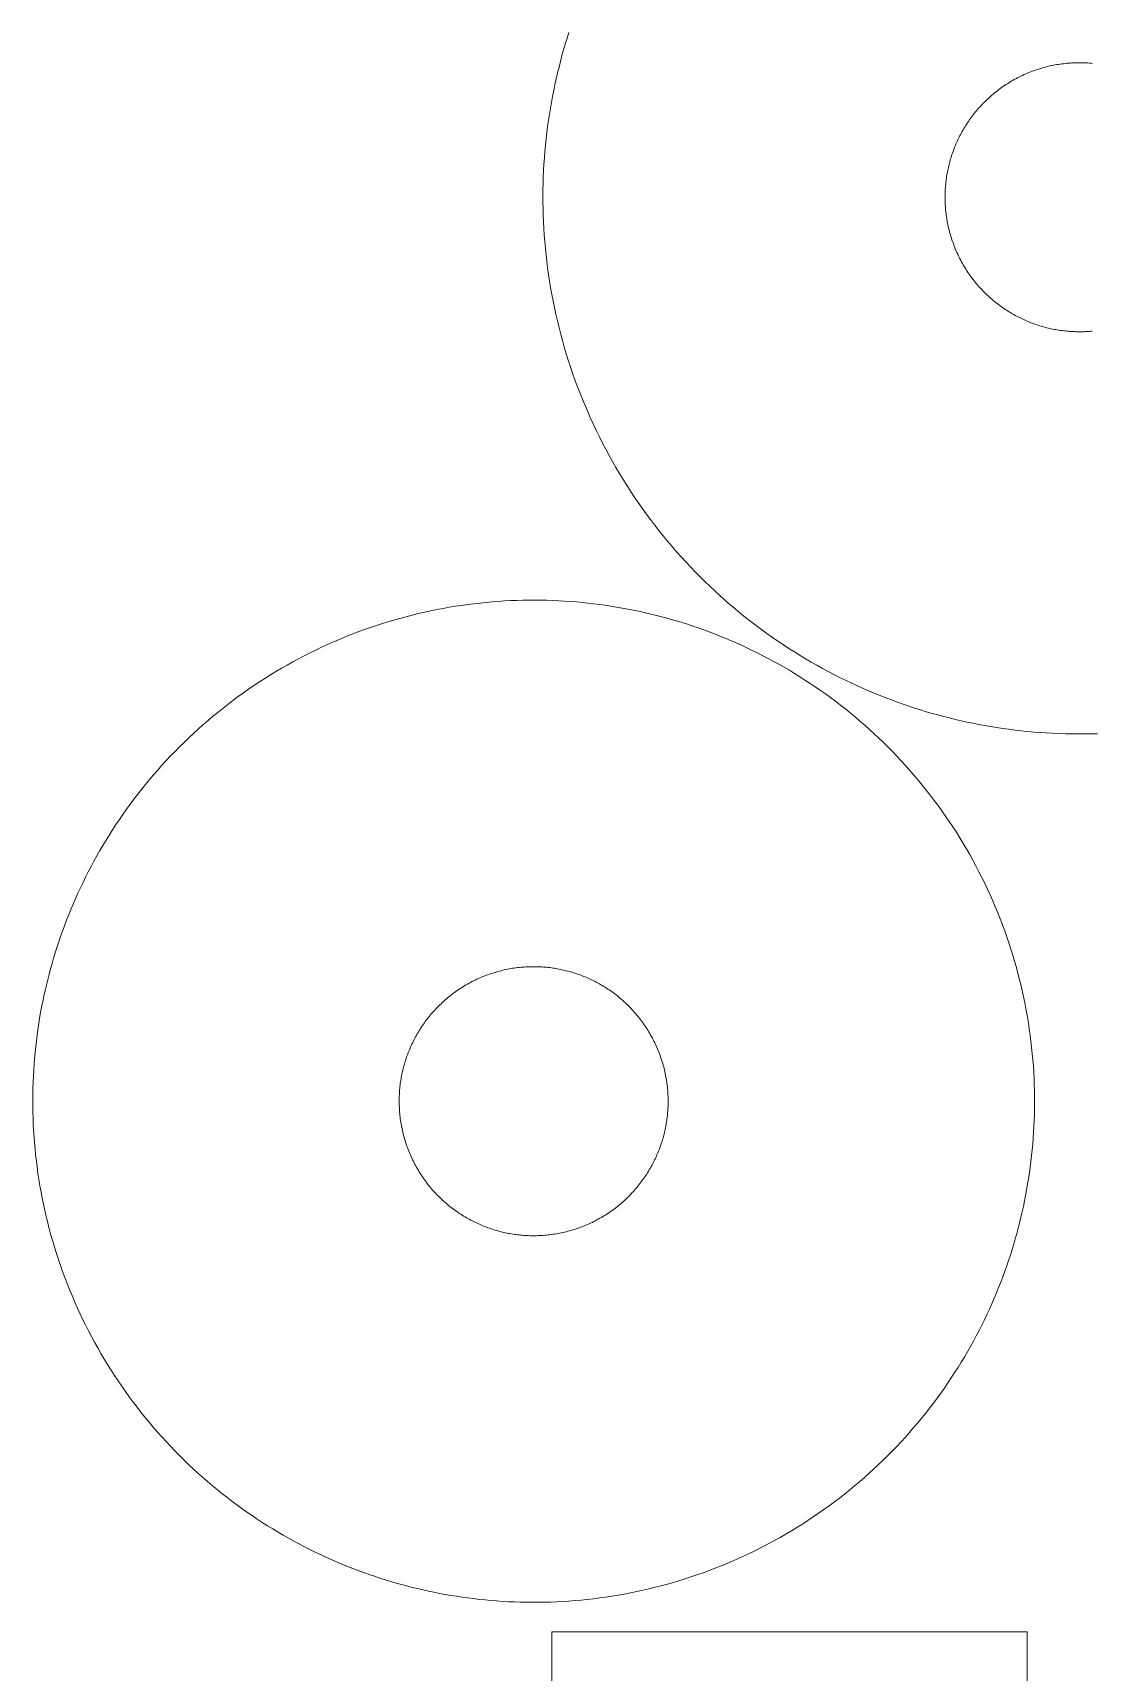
# Model space of a CAD drawing. Header units: inches. Extents: x -487 to 78, y 105 to 340.
# Drawn here: x -76.6 to -42.1, y 243 to 296.4 of the extents above; entities that cross this region are included whole.
import ezdxf

# ---------------------------------------------------------------- set-up
doc = ezdxf.new("R2010")
doc.units = ezdxf.units.IN
doc.header["$MEASUREMENT"] = 0
doc.layers.add('Capa 1', color=7, linetype='Continuous')

msp = doc.modelspace()

# ---------------------------------------------------------------- linework, layer by layer
at = {"layer": 'Capa 1', "color": 28, "lineweight": 9, "true_color": 0x11100b}
for points in [[(-59.171, 296.386), (-59.231, 296.198), (-59.288, 296.009), (-59.343, 295.821), (-59.397, 295.633), (-59.446, 295.445), (-59.493, 295.257), (-59.539, 295.07), (-59.583, 294.88), (-59.627, 294.689), (-59.665, 294.497), (-59.703, 294.304), (-59.742, 294.11), (-59.774, 293.914), (-59.807, 293.717), (-59.837, 293.519), (-59.865, 293.319), (-59.889, 293.119), (-59.914, 292.917), (-59.933, 292.715), (-59.952, 292.511), (-59.968, 292.307), (-59.982, 292.101), (-59.993, 291.895), (-60.004, 291.687), (-60.009, 291.479), (-60.015, 291.27), (-60.015, 291.061), (-60.015, 290.851), (-60.012, 290.64), (-60.006, 290.428), (-59.998, 290.216), (-59.987, 290.003), (-59.971, 289.79), (-59.955, 289.576), (-59.938, 289.362), (-59.916, 289.148), (-59.892, 288.933), (-59.865, 288.718), (-59.834, 288.503), (-59.802, 288.288), (-59.766, 288.072), (-59.728, 287.857), (-59.687, 287.641), (-59.643, 287.426), (-59.597, 287.211), (-59.545, 286.996), (-59.493, 286.781), (-59.438, 286.566), (-59.381, 286.352), (-59.321, 286.138), (-59.255, 285.925), (-59.19, 285.712), (-59.121, 285.499), (-59.048, 285.288), (-58.974, 285.076), (-58.897, 284.866), (-58.815, 284.657), (-58.733, 284.447), (-58.646, 284.24), (-58.559, 284.033), (-58.466, 283.827), (-58.373, 283.622), (-58.274, 283.418), (-58.176, 283.215), (-58.075, 283.014), (-57.968, 282.813), (-57.862, 282.614), (-57.753, 282.417), (-57.638, 282.22), (-57.523, 282.026), (-57.406, 281.833), (-57.285, 281.641), (-57.163, 281.451), (-57.04, 281.262), (-56.911, 281.075), (-56.78, 280.891), (-56.649, 280.707), (-56.515, 280.526), (-56.379, 280.347), (-56.239, 280.169), (-56.097, 279.993), (-55.955, 279.82), (-55.81, 279.648), (-55.663, 279.478), (-55.515, 279.311), (-55.362, 279.146), (-55.209, 278.982), (-55.056, 278.821), (-54.898, 278.663), (-54.739, 278.506), (-54.581, 278.352), (-54.417, 278.2), (-54.253, 278.05), (-54.089, 277.904), (-53.923, 277.758), (-53.756, 277.616), (-53.586, 277.476), (-53.414, 277.339), (-53.242, 277.204), (-53.07, 277.071), (-52.895, 276.941), (-52.718, 276.813), (-52.543, 276.688), (-52.363, 276.565), (-52.185, 276.445), (-52.005, 276.328), (-51.824, 276.213), (-51.641, 276.1), (-51.461, 275.991), (-51.278, 275.883), (-51.092, 275.778), (-50.909, 275.676), (-50.724, 275.577), (-50.538, 275.48), (-50.352, 275.385), (-50.163, 275.293), (-49.978, 275.204), (-49.789, 275.117), (-49.601, 275.033), (-49.412, 274.95), (-49.224, 274.871), (-49.035, 274.795), (-48.847, 274.72), (-48.658, 274.648), (-48.47, 274.579), (-48.281, 274.512), (-48.093, 274.448), (-47.904, 274.386), (-47.716, 274.326), (-47.527, 274.268), (-47.339, 274.213), (-47.15, 274.161), (-46.962, 274.111), (-46.773, 274.063), (-46.587, 274.017), (-46.396, 273.973), (-46.205, 273.931), (-46.014, 273.891), (-45.82, 273.853), (-45.626, 273.817), (-45.432, 273.782), (-45.232, 273.75), (-45.036, 273.721), (-44.836, 273.693), (-44.637, 273.668), (-44.435, 273.644), (-44.232, 273.624), (-44.028, 273.605), (-43.823, 273.589), (-43.618, 273.575), (-43.413, 273.563), (-43.205, 273.554), (-42.995, 273.547), (-42.787, 273.543), (-42.577, 273.541), (-42.367, 273.542), (-42.156, 273.546), (-41.946, 273.551)], [(-42.121, 286.659), (-42.175, 286.654), (-42.227, 286.65), (-42.282, 286.647), (-42.337, 286.644), (-42.388, 286.642), (-42.44, 286.64), (-42.495, 286.64), (-42.547, 286.639), (-42.599, 286.64), (-42.653, 286.641), (-42.705, 286.643), (-42.757, 286.645), (-42.809, 286.648), (-42.858, 286.651), (-42.91, 286.655), (-42.962, 286.66), (-43.011, 286.665), (-43.063, 286.671), (-43.112, 286.677), (-43.164, 286.684), (-43.213, 286.692), (-43.263, 286.7), (-43.312, 286.708), (-43.361, 286.717), (-43.407, 286.727), (-43.456, 286.737), (-43.503, 286.748), (-43.552, 286.758), (-43.599, 286.77), (-43.645, 286.782), (-43.694, 286.795), (-43.741, 286.808), (-43.787, 286.822), (-43.834, 286.836), (-43.883, 286.851), (-43.929, 286.866), (-43.976, 286.883), (-44.025, 286.899), (-44.071, 286.917), (-44.118, 286.935), (-44.167, 286.954), (-44.213, 286.973), (-44.26, 286.993), (-44.306, 287.013), (-44.355, 287.034), (-44.402, 287.056), (-44.448, 287.078), (-44.495, 287.102), (-44.541, 287.125), (-44.588, 287.149), (-44.634, 287.174), (-44.681, 287.2), (-44.727, 287.226), (-44.773, 287.253), (-44.82, 287.281), (-44.864, 287.309), (-44.91, 287.338), (-44.954, 287.367), (-45, 287.397), (-45.044, 287.428), (-45.088, 287.459), (-45.134, 287.491), (-45.178, 287.524), (-45.221, 287.557), (-45.262, 287.591), (-45.306, 287.626), (-45.35, 287.661), (-45.391, 287.696), (-45.432, 287.733), (-45.473, 287.77), (-45.514, 287.807), (-45.555, 287.845), (-45.596, 287.884), (-45.634, 287.923), (-45.675, 287.963), (-45.713, 288.003), (-45.751, 288.044), (-45.79, 288.085), (-45.828, 288.127), (-45.863, 288.17), (-45.899, 288.213), (-45.937, 288.256), (-45.97, 288.3), (-46.005, 288.345), (-46.041, 288.39), (-46.074, 288.435), (-46.106, 288.481), (-46.139, 288.528), (-46.172, 288.574), (-46.202, 288.622), (-46.232, 288.669), (-46.262, 288.717), (-46.292, 288.766), (-46.322, 288.814), (-46.35, 288.864), (-46.377, 288.913), (-46.404, 288.963), (-46.432, 289.013), (-46.456, 289.064), (-46.481, 289.115), (-46.505, 289.166), (-46.53, 289.217), (-46.552, 289.269), (-46.574, 289.321), (-46.596, 289.373), (-46.617, 289.425), (-46.636, 289.478), (-46.656, 289.53), (-46.675, 289.583), (-46.694, 289.637), (-46.71, 289.689), (-46.727, 289.743), (-46.743, 289.796), (-46.759, 289.85), (-46.773, 289.904), (-46.787, 289.957), (-46.8, 290.011), (-46.811, 290.065), (-46.825, 290.119), (-46.836, 290.173), (-46.844, 290.227), (-46.855, 290.281), (-46.863, 290.335), (-46.871, 290.389), (-46.88, 290.443), (-46.885, 290.497), (-46.893, 290.551), (-46.899, 290.604), (-46.902, 290.658), (-46.907, 290.712), (-46.91, 290.765), (-46.912, 290.818), (-46.915, 290.872), (-46.918, 290.925), (-46.918, 290.978), (-46.918, 291.03), (-46.918, 291.083), (-46.915, 291.135), (-46.915, 291.187), (-46.912, 291.239), (-46.91, 291.291), (-46.907, 291.343), (-46.902, 291.394), (-46.896, 291.445), (-46.891, 291.496), (-46.885, 291.546), (-46.88, 291.596), (-46.871, 291.646), (-46.866, 291.696), (-46.858, 291.745), (-46.85, 291.794), (-46.839, 291.843), (-46.831, 291.891), (-46.82, 291.94), (-46.809, 291.987), (-46.798, 292.035), (-46.787, 292.082), (-46.776, 292.129), (-46.762, 292.176), (-46.749, 292.223), (-46.735, 292.27), (-46.721, 292.318), (-46.705, 292.365), (-46.691, 292.412), (-46.675, 292.46), (-46.658, 292.507), (-46.639, 292.554), (-46.623, 292.602), (-46.604, 292.649), (-46.585, 292.696), (-46.565, 292.744), (-46.544, 292.79), (-46.522, 292.838), (-46.5, 292.885), (-46.478, 292.932), (-46.456, 292.978), (-46.432, 293.025), (-46.407, 293.072), (-46.382, 293.118), (-46.358, 293.165), (-46.331, 293.21), (-46.303, 293.256), (-46.276, 293.302), (-46.249, 293.348), (-46.219, 293.393), (-46.188, 293.438), (-46.158, 293.483), (-46.128, 293.528), (-46.098, 293.572), (-46.066, 293.616), (-46.033, 293.66), (-46, 293.703), (-45.967, 293.746), (-45.932, 293.789), (-45.896, 293.832), (-45.861, 293.874), (-45.825, 293.916), (-45.787, 293.957), (-45.749, 293.998), (-45.713, 294.038), (-45.672, 294.078), (-45.634, 294.118), (-45.593, 294.157), (-45.555, 294.196), (-45.514, 294.235), (-45.473, 294.272), (-45.429, 294.31), (-45.388, 294.347), (-45.344, 294.383), (-45.301, 294.419), (-45.257, 294.454), (-45.213, 294.489), (-45.167, 294.523), (-45.12, 294.557), (-45.077, 294.59), (-45.03, 294.623), (-44.984, 294.654), (-44.934, 294.686), (-44.888, 294.717), (-44.839, 294.747), (-44.792, 294.776), (-44.743, 294.805), (-44.694, 294.833), (-44.645, 294.861), (-44.593, 294.888), (-44.544, 294.914), (-44.492, 294.94), (-44.443, 294.965), (-44.391, 294.989), (-44.339, 295.012), (-44.287, 295.035), (-44.235, 295.058), (-44.183, 295.079), (-44.131, 295.1), (-44.079, 295.12), (-44.028, 295.14), (-43.973, 295.159), (-43.921, 295.177), (-43.866, 295.194), (-43.815, 295.21), (-43.76, 295.226), (-43.708, 295.242), (-43.653, 295.256), (-43.599, 295.27), (-43.547, 295.283), (-43.492, 295.295), (-43.437, 295.307), (-43.383, 295.318), (-43.331, 295.328), (-43.276, 295.338), (-43.222, 295.347), (-43.167, 295.355), (-43.115, 295.363), (-43.06, 295.369), (-43.006, 295.375), (-42.951, 295.381), (-42.899, 295.386), (-42.845, 295.39), (-42.793, 295.393), (-42.738, 295.396), (-42.686, 295.398), (-42.632, 295.4), (-42.58, 295.401), (-42.528, 295.401), (-42.473, 295.4), (-42.421, 295.399), (-42.369, 295.398), (-42.317, 295.395), (-42.265, 295.392), (-42.214, 295.389), (-42.164, 295.385), (-42.112, 295.38)], [(-56.362, 277.413), (-56.54, 277.456), (-56.715, 277.497), (-56.892, 277.536), (-57.072, 277.574), (-57.253, 277.609), (-57.436, 277.643), (-57.619, 277.675), (-57.802, 277.705), (-57.988, 277.733), (-58.173, 277.758), (-58.359, 277.782), (-58.548, 277.804), (-58.736, 277.823), (-58.927, 277.84), (-59.119, 277.856), (-59.31, 277.869), (-59.501, 277.879), (-59.695, 277.888), (-59.889, 277.895), (-60.086, 277.898), (-60.28, 277.9), (-60.476, 277.899), (-60.673, 277.896), (-60.872, 277.891), (-61.069, 277.883), (-61.269, 277.872), (-61.468, 277.86), (-61.667, 277.844), (-61.867, 277.826), (-62.066, 277.806), (-62.269, 277.783), (-62.468, 277.758), (-62.667, 277.73), (-62.87, 277.699), (-63.072, 277.666), (-63.271, 277.631), (-63.473, 277.592), (-63.673, 277.551), (-63.875, 277.508), (-64.077, 277.462), (-64.277, 277.413), (-64.476, 277.361), (-64.675, 277.307), (-64.877, 277.25), (-65.074, 277.191), (-65.274, 277.129), (-65.473, 277.065), (-65.67, 276.997), (-65.866, 276.928), (-66.063, 276.855), (-66.26, 276.78), (-66.454, 276.702), (-66.648, 276.622), (-66.842, 276.539), (-67.033, 276.454), (-67.227, 276.366), (-67.415, 276.276), (-67.604, 276.183), (-67.792, 276.087), (-67.981, 275.99), (-68.167, 275.889), (-68.35, 275.787), (-68.533, 275.681), (-68.716, 275.574), (-68.896, 275.464), (-69.074, 275.352), (-69.251, 275.237), (-69.429, 275.12), (-69.604, 275.002), (-69.776, 274.88), (-69.945, 274.757), (-70.115, 274.632), (-70.284, 274.504), (-70.448, 274.375), (-70.612, 274.243), (-70.776, 274.11), (-70.934, 273.974), (-71.093, 273.837), (-71.251, 273.697), (-71.404, 273.557), (-71.557, 273.414), (-71.707, 273.269), (-71.855, 273.123), (-72.002, 272.975), (-72.144, 272.825), (-72.286, 272.674), (-72.426, 272.522), (-72.565, 272.367), (-72.699, 272.212), (-72.833, 272.055), (-72.964, 271.897), (-73.092, 271.738), (-73.218, 271.577), (-73.341, 271.415), (-73.461, 271.252), (-73.581, 271.088), (-73.699, 270.923), (-73.814, 270.757), (-73.926, 270.59), (-74.035, 270.422), (-74.141, 270.253), (-74.248, 270.083), (-74.349, 269.913), (-74.45, 269.742), (-74.549, 269.57), (-74.644, 269.398), (-74.737, 269.225), (-74.827, 269.051), (-74.915, 268.878), (-74.999, 268.703), (-75.084, 268.528), (-75.166, 268.353), (-75.245, 268.178), (-75.319, 268.002), (-75.395, 267.826), (-75.466, 267.65), (-75.535, 267.474), (-75.603, 267.298), (-75.666, 267.121), (-75.729, 266.945), (-75.789, 266.769), (-75.849, 266.593), (-75.904, 266.416), (-75.958, 266.24), (-76.007, 266.065), (-76.056, 265.889), (-76.106, 265.714), (-76.149, 265.539), (-76.193, 265.363), (-76.234, 265.186), (-76.272, 265.008), (-76.311, 264.829), (-76.346, 264.648), (-76.379, 264.467), (-76.412, 264.284), (-76.442, 264.1), (-76.469, 263.915), (-76.494, 263.729), (-76.518, 263.542), (-76.54, 263.354), (-76.559, 263.165), (-76.576, 262.975), (-76.592, 262.784), (-76.606, 262.592), (-76.617, 262.399), (-76.625, 262.206), (-76.63, 262.012), (-76.633, 261.817), (-76.636, 261.621), (-76.636, 261.425), (-76.633, 261.228), (-76.627, 261.03), (-76.619, 260.832), (-76.608, 260.633), (-76.595, 260.434), (-76.581, 260.235), (-76.562, 260.035), (-76.543, 259.835), (-76.518, 259.634), (-76.494, 259.434), (-76.466, 259.233), (-76.436, 259.032), (-76.404, 258.831), (-76.365, 258.63), (-76.327, 258.429), (-76.286, 258.228), (-76.245, 258.027), (-76.199, 257.826), (-76.149, 257.625), (-76.098, 257.425), (-76.043, 257.225), (-75.985, 257.025), (-75.928, 256.826), (-75.865, 256.627), (-75.8, 256.429), (-75.734, 256.231), (-75.663, 256.034), (-75.592, 255.838), (-75.516, 255.642), (-75.439, 255.447), (-75.357, 255.253), (-75.275, 255.06), (-75.19, 254.867), (-75.103, 254.676), (-75.013, 254.486), (-74.92, 254.297), (-74.824, 254.108), (-74.726, 253.921), (-74.625, 253.736), (-74.521, 253.551), (-74.417, 253.368), (-74.311, 253.186), (-74.199, 253.006), (-74.087, 252.827), (-73.972, 252.649), (-73.857, 252.473), (-73.737, 252.299), (-73.617, 252.126), (-73.494, 251.955), (-73.368, 251.786), (-73.24, 251.619), (-73.111, 251.453), (-72.98, 251.289), (-72.846, 251.127), (-72.71, 250.966), (-72.573, 250.808), (-72.434, 250.652), (-72.292, 250.497), (-72.15, 250.345), (-72.005, 250.195), (-71.858, 250.047), (-71.71, 249.901), (-71.562, 249.757), (-71.41, 249.615), (-71.257, 249.475), (-71.104, 249.338), (-70.948, 249.202), (-70.792, 249.07), (-70.634, 248.939), (-70.472, 248.811), (-70.314, 248.685), (-70.15, 248.561), (-69.989, 248.439), (-69.825, 248.32), (-69.658, 248.203), (-69.492, 248.089), (-69.325, 247.977), (-69.158, 247.867), (-68.989, 247.76), (-68.82, 247.655), (-68.647, 247.552), (-68.478, 247.452), (-68.306, 247.354), (-68.134, 247.259), (-67.962, 247.166), (-67.787, 247.075), (-67.612, 246.987), (-67.44, 246.901), (-67.265, 246.818), (-67.09, 246.737), (-66.913, 246.658), (-66.738, 246.581), (-66.563, 246.507), (-66.385, 246.436), (-66.211, 246.366), (-66.033, 246.299), (-65.858, 246.235), (-65.681, 246.172), (-65.506, 246.112), (-65.328, 246.054), (-65.153, 245.998), (-64.976, 245.944), (-64.801, 245.893), (-64.626, 245.844), (-64.449, 245.797), (-64.274, 245.752), (-64.099, 245.71), (-63.921, 245.669), (-63.744, 245.629), (-63.566, 245.592), (-63.383, 245.556), (-63.203, 245.523), (-63.02, 245.491), (-62.837, 245.461), (-62.651, 245.433), (-62.465, 245.407), (-62.277, 245.384), (-62.091, 245.362), (-61.9, 245.343), (-61.711, 245.325), (-61.52, 245.31), (-61.329, 245.297), (-61.135, 245.286), (-60.941, 245.278), (-60.747, 245.271), (-60.553, 245.267), (-60.356, 245.266), (-60.159, 245.266), (-59.963, 245.27), (-59.766, 245.275), (-59.567, 245.283), (-59.37, 245.293), (-59.171, 245.306), (-58.971, 245.321), (-58.772, 245.339), (-58.572, 245.36), (-58.37, 245.383), (-58.171, 245.408), (-57.968, 245.436), (-57.769, 245.466), (-57.567, 245.499), (-57.365, 245.535), (-57.165, 245.573), (-56.963, 245.614), (-56.764, 245.658), (-56.562, 245.704), (-56.362, 245.753), (-56.16, 245.804), (-55.961, 245.858), (-55.761, 245.915), (-55.562, 245.975), (-55.362, 246.037), (-55.166, 246.101), (-54.966, 246.168), (-54.769, 246.238), (-54.573, 246.31), (-54.379, 246.386), (-54.182, 246.463), (-53.988, 246.544), (-53.797, 246.626), (-53.603, 246.712), (-53.412, 246.8), (-53.22, 246.89), (-53.032, 246.983), (-52.843, 247.078), (-52.658, 247.176), (-52.472, 247.277), (-52.286, 247.379), (-52.103, 247.484), (-51.923, 247.592), (-51.742, 247.702), (-51.562, 247.814), (-51.385, 247.928), (-51.21, 248.045), (-51.035, 248.164), (-50.863, 248.285), (-50.691, 248.408), (-50.521, 248.534), (-50.355, 248.661), (-50.188, 248.791), (-50.024, 248.923), (-49.863, 249.056), (-49.702, 249.192), (-49.543, 249.329), (-49.387, 249.468), (-49.235, 249.609), (-49.082, 249.752), (-48.931, 249.897), (-48.784, 250.043), (-48.636, 250.191), (-48.491, 250.34), (-48.352, 250.491), (-48.21, 250.644), (-48.074, 250.798), (-47.94, 250.954), (-47.806, 251.111), (-47.675, 251.269), (-47.546, 251.428), (-47.421, 251.589), (-47.298, 251.751), (-47.175, 251.914), (-47.057, 252.078), (-46.94, 252.243), (-46.825, 252.409), (-46.713, 252.576), (-46.604, 252.744), (-46.494, 252.913), (-46.391, 253.082), (-46.287, 253.253), (-46.188, 253.424), (-46.09, 253.595), (-45.994, 253.768), (-45.902, 253.941), (-45.811, 254.115), (-45.724, 254.288), (-45.637, 254.463), (-45.555, 254.637), (-45.473, 254.813), (-45.394, 254.988), (-45.317, 255.164), (-45.243, 255.34), (-45.172, 255.515), (-45.101, 255.692), (-45.036, 255.868), (-44.97, 256.044), (-44.907, 256.221), (-44.847, 256.397), (-44.79, 256.573), (-44.735, 256.749), (-44.681, 256.925), (-44.628, 257.101), (-44.579, 257.277), (-44.533, 257.452), (-44.489, 257.627), (-44.445, 257.803), (-44.405, 257.979), (-44.366, 258.157), (-44.328, 258.337), (-44.293, 258.517), (-44.26, 258.699), (-44.227, 258.881), (-44.197, 259.066), (-44.17, 259.251), (-44.142, 259.437), (-44.12, 259.624), (-44.099, 259.812), (-44.079, 260.001), (-44.06, 260.191), (-44.047, 260.382), (-44.033, 260.574), (-44.022, 260.766), (-44.014, 260.96), (-44.008, 261.154), (-44.003, 261.349), (-44.003, 261.545), (-44.003, 261.741), (-44.006, 261.938), (-44.011, 262.136), (-44.019, 262.334), (-44.03, 262.532), (-44.041, 262.731), (-44.058, 262.931), (-44.074, 263.131), (-44.096, 263.331), (-44.118, 263.531), (-44.145, 263.732), (-44.172, 263.933), (-44.202, 264.134), (-44.235, 264.335), (-44.271, 264.536), (-44.309, 264.737), (-44.35, 264.938), (-44.394, 265.139), (-44.44, 265.34), (-44.489, 265.54), (-44.541, 265.741), (-44.593, 265.941), (-44.65, 266.14), (-44.711, 266.34), (-44.773, 266.538), (-44.836, 266.737), (-44.904, 266.934), (-44.973, 267.132), (-45.047, 267.328), (-45.12, 267.524), (-45.2, 267.719), (-45.279, 267.913), (-45.363, 268.106), (-45.448, 268.298), (-45.536, 268.49), (-45.626, 268.68), (-45.719, 268.869), (-45.814, 269.057), (-45.913, 269.244), (-46.014, 269.43), (-46.115, 269.615), (-46.221, 269.798), (-46.328, 269.98), (-46.437, 270.16), (-46.549, 270.339), (-46.664, 270.516), (-46.781, 270.692), (-46.899, 270.866), (-47.022, 271.039), (-47.145, 271.21), (-47.27, 271.379), (-47.399, 271.547), (-47.527, 271.713), (-47.658, 271.877), (-47.792, 272.039), (-47.929, 272.199), (-48.065, 272.357), (-48.205, 272.514), (-48.344, 272.668), (-48.489, 272.82), (-48.634, 272.971), (-48.778, 273.119), (-48.926, 273.265), (-49.076, 273.409), (-49.226, 273.551), (-49.379, 273.69), (-49.535, 273.828), (-49.691, 273.963), (-49.846, 274.096), (-50.005, 274.227), (-50.163, 274.355), (-50.325, 274.481), (-50.486, 274.605), (-50.65, 274.727), (-50.814, 274.846), (-50.978, 274.962), (-51.144, 275.077), (-51.311, 275.189), (-51.48, 275.299), (-51.65, 275.406), (-51.819, 275.511), (-51.988, 275.614), (-52.16, 275.714), (-52.333, 275.811), (-52.505, 275.907), (-52.677, 276), (-52.852, 276.091), (-53.024, 276.179), (-53.199, 276.265), (-53.373, 276.348), (-53.548, 276.429), (-53.723, 276.508), (-53.901, 276.584), (-54.075, 276.658), (-54.25, 276.73), (-54.428, 276.799), (-54.603, 276.866), (-54.78, 276.931), (-54.958, 276.994), (-55.133, 277.054), (-55.31, 277.112), (-55.485, 277.168), (-55.66, 277.221), (-55.838, 277.272), (-56.012, 277.322), (-56.187, 277.369), (-56.362, 277.413)], [(-59.258, 265.833), (-59.209, 265.821), (-59.162, 265.808), (-59.116, 265.795), (-59.069, 265.781), (-59.02, 265.767), (-58.974, 265.752), (-58.927, 265.736), (-58.878, 265.72), (-58.832, 265.704), (-58.785, 265.686), (-58.736, 265.668), (-58.69, 265.649), (-58.643, 265.63), (-58.594, 265.61), (-58.548, 265.59), (-58.501, 265.569), (-58.455, 265.547), (-58.408, 265.524), (-58.359, 265.501), (-58.313, 265.478), (-58.266, 265.453), (-58.22, 265.429), (-58.173, 265.403), (-58.13, 265.377), (-58.083, 265.35), (-58.037, 265.322), (-57.99, 265.294), (-57.947, 265.265), (-57.9, 265.236), (-57.857, 265.206), (-57.81, 265.175), (-57.766, 265.144), (-57.723, 265.112), (-57.679, 265.079), (-57.635, 265.046), (-57.591, 265.012), (-57.551, 264.977), (-57.507, 264.942), (-57.466, 264.907), (-57.422, 264.87), (-57.381, 264.833), (-57.34, 264.796), (-57.302, 264.758), (-57.261, 264.719), (-57.22, 264.68), (-57.182, 264.64), (-57.144, 264.6), (-57.105, 264.559), (-57.067, 264.517), (-57.029, 264.476), (-56.993, 264.433), (-56.955, 264.39), (-56.919, 264.346), (-56.884, 264.302), (-56.851, 264.258), (-56.816, 264.213), (-56.783, 264.167), (-56.75, 264.122), (-56.717, 264.075), (-56.684, 264.028), (-56.652, 263.981), (-56.622, 263.934), (-56.592, 263.885), (-56.562, 263.837), (-56.534, 263.788), (-56.507, 263.739), (-56.477, 263.69), (-56.452, 263.64), (-56.425, 263.59), (-56.4, 263.539), (-56.373, 263.488), (-56.351, 263.437), (-56.327, 263.386), (-56.305, 263.334), (-56.28, 263.282), (-56.258, 263.23), (-56.239, 263.178), (-56.217, 263.125), (-56.198, 263.073), (-56.182, 263.019), (-56.163, 262.966), (-56.146, 262.913), (-56.127, 262.86), (-56.113, 262.806), (-56.097, 262.753), (-56.083, 262.699), (-56.07, 262.645), (-56.056, 262.591), (-56.042, 262.538), (-56.032, 262.484), (-56.021, 262.43), (-56.01, 262.376), (-56.002, 262.322), (-55.993, 262.268), (-55.985, 262.213), (-55.977, 262.16), (-55.969, 262.106), (-55.963, 262.052), (-55.958, 261.998), (-55.952, 261.945), (-55.95, 261.891), (-55.947, 261.838), (-55.944, 261.784), (-55.941, 261.731), (-55.939, 261.678), (-55.939, 261.625), (-55.939, 261.573), (-55.939, 261.52), (-55.939, 261.468), (-55.941, 261.416), (-55.944, 261.364), (-55.947, 261.312), (-55.95, 261.26), (-55.955, 261.209), (-55.958, 261.158), (-55.963, 261.107), (-55.969, 261.057), (-55.977, 261.007), (-55.982, 260.957), (-55.99, 260.907), (-55.999, 260.858), (-56.007, 260.809), (-56.015, 260.76), (-56.026, 260.711), (-56.037, 260.663), (-56.045, 260.615), (-56.056, 260.568), (-56.07, 260.521), (-56.081, 260.474), (-56.094, 260.427), (-56.105, 260.38), (-56.122, 260.332), (-56.135, 260.285), (-56.149, 260.238), (-56.165, 260.191), (-56.182, 260.143), (-56.198, 260.096), (-56.215, 260.048), (-56.234, 260.001), (-56.253, 259.954), (-56.272, 259.907), (-56.291, 259.859), (-56.313, 259.812), (-56.332, 259.765), (-56.354, 259.718), (-56.379, 259.671), (-56.4, 259.625), (-56.425, 259.578), (-56.45, 259.531), (-56.474, 259.485), (-56.499, 259.438), (-56.526, 259.392), (-56.551, 259.346), (-56.581, 259.301), (-56.608, 259.255), (-56.635, 259.21), (-56.665, 259.165), (-56.695, 259.12), (-56.725, 259.075), (-56.758, 259.031), (-56.791, 258.987), (-56.824, 258.943), (-56.857, 258.9), (-56.889, 258.857), (-56.925, 258.814), (-56.96, 258.771), (-56.996, 258.729), (-57.031, 258.687), (-57.067, 258.646), (-57.105, 258.605), (-57.144, 258.565), (-57.182, 258.524), (-57.223, 258.485), (-57.261, 258.445), (-57.302, 258.407), (-57.343, 258.368), (-57.384, 258.33), (-57.425, 258.293), (-57.468, 258.256), (-57.512, 258.22), (-57.556, 258.184), (-57.6, 258.148), (-57.643, 258.114), (-57.69, 258.08), (-57.734, 258.046), (-57.78, 258.013), (-57.827, 257.98), (-57.873, 257.948), (-57.919, 257.917), (-57.968, 257.886), (-58.015, 257.856), (-58.064, 257.827), (-58.113, 257.798), (-58.162, 257.77), (-58.212, 257.742), (-58.261, 257.715), (-58.313, 257.689), (-58.362, 257.663), (-58.414, 257.638), (-58.466, 257.614), (-58.515, 257.59), (-58.567, 257.567), (-58.619, 257.545), (-58.671, 257.524), (-58.725, 257.503), (-58.777, 257.483), (-58.829, 257.463), (-58.881, 257.445), (-58.936, 257.426), (-58.988, 257.409), (-59.042, 257.393), (-59.094, 257.376), (-59.149, 257.361), (-59.203, 257.347), (-59.255, 257.333), (-59.31, 257.32), (-59.365, 257.308), (-59.419, 257.296), (-59.471, 257.285), (-59.526, 257.275), (-59.58, 257.265), (-59.635, 257.256), (-59.687, 257.248), (-59.742, 257.24), (-59.796, 257.234), (-59.851, 257.227), (-59.903, 257.222), (-59.957, 257.217), (-60.009, 257.213), (-60.064, 257.21), (-60.118, 257.207), (-60.17, 257.205), (-60.222, 257.203), (-60.277, 257.202), (-60.329, 257.202), (-60.381, 257.203), (-60.433, 257.204), (-60.487, 257.205), (-60.539, 257.208), (-60.591, 257.211), (-60.64, 257.214), (-60.692, 257.218), (-60.744, 257.223), (-60.793, 257.228), (-60.845, 257.234), (-60.894, 257.24), (-60.946, 257.247), (-60.995, 257.255), (-61.045, 257.263), (-61.094, 257.271), (-61.143, 257.28), (-61.189, 257.29), (-61.239, 257.3), (-61.285, 257.31), (-61.334, 257.321), (-61.381, 257.333), (-61.427, 257.345), (-61.476, 257.358), (-61.523, 257.371), (-61.569, 257.384), (-61.616, 257.399), (-61.665, 257.414), (-61.711, 257.429), (-61.758, 257.446), (-61.807, 257.462), (-61.853, 257.48), (-61.9, 257.498), (-61.949, 257.516), (-61.995, 257.535), (-62.042, 257.555), (-62.088, 257.576), (-62.137, 257.597), (-62.184, 257.619), (-62.23, 257.641), (-62.277, 257.664), (-62.323, 257.688), (-62.37, 257.712), (-62.416, 257.737), (-62.462, 257.763), (-62.509, 257.789), (-62.555, 257.816), (-62.602, 257.844), (-62.646, 257.872), (-62.692, 257.901), (-62.736, 257.93), (-62.782, 257.96), (-62.826, 257.991), (-62.87, 258.022), (-62.916, 258.054), (-62.96, 258.087), (-63.001, 258.12), (-63.044, 258.154), (-63.088, 258.188), (-63.129, 258.223), (-63.173, 258.259), (-63.214, 258.295), (-63.255, 258.332), (-63.296, 258.37), (-63.337, 258.408), (-63.378, 258.447), (-63.416, 258.486), (-63.457, 258.525), (-63.495, 258.566), (-63.533, 258.607), (-63.572, 258.648), (-63.61, 258.69), (-63.645, 258.733), (-63.681, 258.776), (-63.716, 258.819), (-63.752, 258.863), (-63.787, 258.908), (-63.823, 258.953), (-63.856, 258.998), (-63.888, 259.044), (-63.921, 259.09), (-63.954, 259.137), (-63.984, 259.184), (-64.014, 259.232), (-64.044, 259.28), (-64.074, 259.329), (-64.104, 259.378), (-64.132, 259.427), (-64.159, 259.476), (-64.186, 259.526), (-64.214, 259.576), (-64.238, 259.627), (-64.263, 259.678), (-64.287, 259.729), (-64.312, 259.78), (-64.334, 259.832), (-64.356, 259.884), (-64.378, 259.936), (-64.399, 259.988), (-64.419, 260.041), (-64.438, 260.093), (-64.457, 260.146), (-64.476, 260.199), (-64.492, 260.252), (-64.509, 260.306), (-64.525, 260.359), (-64.541, 260.413), (-64.555, 260.467), (-64.569, 260.52), (-64.582, 260.574), (-64.593, 260.628), (-64.607, 260.682), (-64.618, 260.736), (-64.626, 260.79), (-64.637, 260.844), (-64.645, 260.898), (-64.653, 260.952), (-64.662, 261.006), (-64.667, 261.06), (-64.675, 261.114), (-64.681, 261.167), (-64.684, 261.221), (-64.689, 261.275), (-64.692, 261.328), (-64.694, 261.381), (-64.697, 261.434), (-64.697, 261.487), (-64.7, 261.54), (-64.7, 261.593), (-64.7, 261.646), (-64.697, 261.698), (-64.697, 261.75), (-64.694, 261.802), (-64.692, 261.854), (-64.686, 261.905), (-64.684, 261.957), (-64.678, 262.008), (-64.673, 262.058), (-64.667, 262.109), (-64.662, 262.159), (-64.653, 262.209), (-64.648, 262.259), (-64.64, 262.308), (-64.632, 262.357), (-64.621, 262.406), (-64.613, 262.454), (-64.602, 262.503), (-64.591, 262.55), (-64.58, 262.598), (-64.569, 262.645), (-64.558, 262.692), (-64.544, 262.739), (-64.531, 262.786), (-64.517, 262.833), (-64.503, 262.88), (-64.487, 262.928), (-64.473, 262.975), (-64.457, 263.023), (-64.44, 263.07), (-64.421, 263.117), (-64.405, 263.164), (-64.386, 263.212), (-64.367, 263.259), (-64.347, 263.306), (-64.326, 263.353), (-64.304, 263.4), (-64.282, 263.448), (-64.26, 263.494), (-64.238, 263.541), (-64.214, 263.588), (-64.189, 263.634), (-64.164, 263.681), (-64.14, 263.727), (-64.113, 263.773), (-64.085, 263.819), (-64.058, 263.865), (-64.031, 263.91), (-64.001, 263.956), (-63.971, 264.001), (-63.941, 264.046), (-63.91, 264.09), (-63.88, 264.135), (-63.848, 264.179), (-63.815, 264.223), (-63.782, 264.266), (-63.747, 264.309), (-63.714, 264.352), (-63.678, 264.394), (-63.643, 264.436), (-63.607, 264.478), (-63.569, 264.52), (-63.531, 264.561), (-63.492, 264.601), (-63.454, 264.641), (-63.416, 264.681), (-63.375, 264.72), (-63.337, 264.759), (-63.296, 264.797), (-63.255, 264.835), (-63.211, 264.873), (-63.17, 264.909), (-63.126, 264.946), (-63.083, 264.982), (-63.039, 265.017), (-62.995, 265.052), (-62.949, 265.086), (-62.902, 265.12), (-62.859, 265.153), (-62.812, 265.185), (-62.763, 265.217), (-62.716, 265.249), (-62.67, 265.279), (-62.621, 265.31), (-62.572, 265.339), (-62.525, 265.368), (-62.476, 265.396), (-62.424, 265.423), (-62.375, 265.451), (-62.326, 265.477), (-62.274, 265.502), (-62.225, 265.527), (-62.173, 265.552), (-62.121, 265.575), (-62.069, 265.598), (-62.017, 265.621), (-61.965, 265.642), (-61.913, 265.663), (-61.861, 265.683), (-61.81, 265.703), (-61.755, 265.721), (-61.703, 265.739), (-61.648, 265.757), (-61.596, 265.773), (-61.542, 265.789), (-61.49, 265.804), (-61.435, 265.819), (-61.381, 265.833), (-61.329, 265.846), (-61.274, 265.858), (-61.22, 265.87), (-61.165, 265.881), (-61.113, 265.891), (-61.058, 265.901), (-61.004, 265.91), (-60.949, 265.918), (-60.894, 265.925), (-60.842, 265.932), (-60.788, 265.938), (-60.733, 265.944), (-60.681, 265.949), (-60.627, 265.953), (-60.575, 265.956), (-60.52, 265.959), (-60.468, 265.961), (-60.414, 265.963), (-60.362, 265.963), (-60.31, 265.963), (-60.255, 265.963), (-60.203, 265.962), (-60.151, 265.96), (-60.099, 265.958), (-60.048, 265.955), (-59.996, 265.952), (-59.946, 265.948), (-59.895, 265.943), (-59.843, 265.938), (-59.793, 265.932), (-59.742, 265.925), (-59.692, 265.919), (-59.643, 265.911), (-59.594, 265.903), (-59.545, 265.895), (-59.496, 265.886), (-59.446, 265.876), (-59.4, 265.866), (-59.351, 265.855), (-59.304, 265.844), (-59.258, 265.833)], [(-59.725, 241.202), (-59.725, 244.3), (-44.238, 244.3), (-44.238, 241.202)]]:
    msp.add_lwpolyline(points, dxfattribs=at)

doc.saveas('drawing.dxf')
